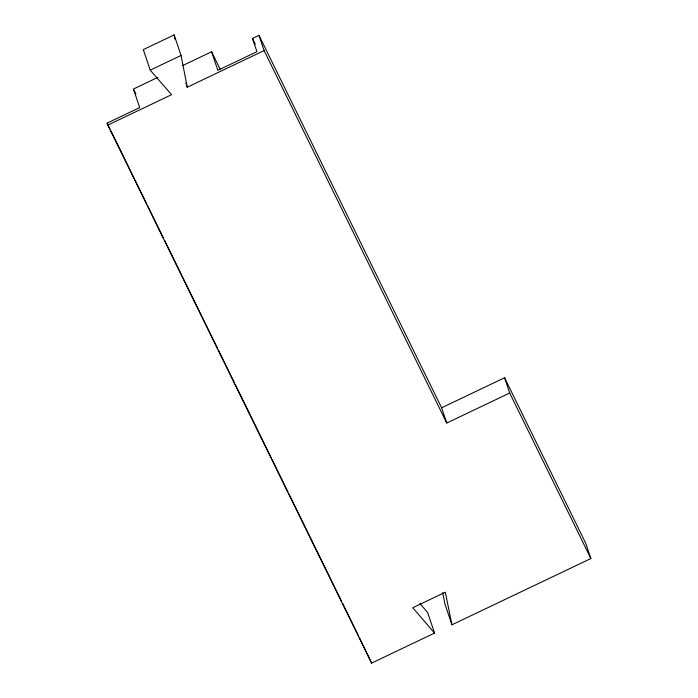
<?xml version="1.0" encoding="UTF-8"?>
<svg xmlns="http://www.w3.org/2000/svg" width="698" height="698" viewBox="0 0 698 698"><rect width="100%" height="100%" fill="white"/><g stroke="black" fill="none" stroke-linecap="round" stroke-linejoin="round"><path stroke-width="1.05" d="M182.291 65.734L211.599 51.757L217.846 70.323L256.925 51.696L252.467 38.425L258.975 35.328L264.106 50.579L187.256 87.224L181.052 55.456L174.134 34.9L143.308 49.602L150.227 70.158L171.621 94.675L107.789 125.108L371.598 663.1L434.557 633.077L427.638 612.521L419.908 603.526M150.227 70.158L181.052 55.456M157.861 77.382L133.44 89.021L139.687 107.588L107.126 123.118L107.789 125.108M504.575 377.758L509.706 393.009L446.746 423.032L441.616 407.78L504.575 377.758L585.744 543.297L590.874 558.548L451.929 624.797L445.01 604.241L442.663 592.672M434.557 633.077L412.754 607.731L445.324 592.209L451.929 624.797M509.706 393.009L590.874 558.548M258.975 35.328L441.616 407.78M264.106 50.579L446.746 423.032M252.467 38.425L255.346 44.297M211.599 51.757L220.228 69.364M133.92 89.998L135.84 93.916M107.126 123.118L109.996 128.99M110.956 130.945L146.929 204.305M147.889 206.268L163.725 238.541M164.676 240.496L217.444 348.101M218.404 350.056L234.231 382.329M235.191 384.293L271.164 457.652M272.124 459.607L287.951 491.889M288.911 493.844L341.671 601.44M342.631 603.395L358.458 635.677M359.418 637.632L371.598 663.1M185.869 83.106L187.256 87.224M174.134 34.9L174.962 39.132"/></g></svg>
